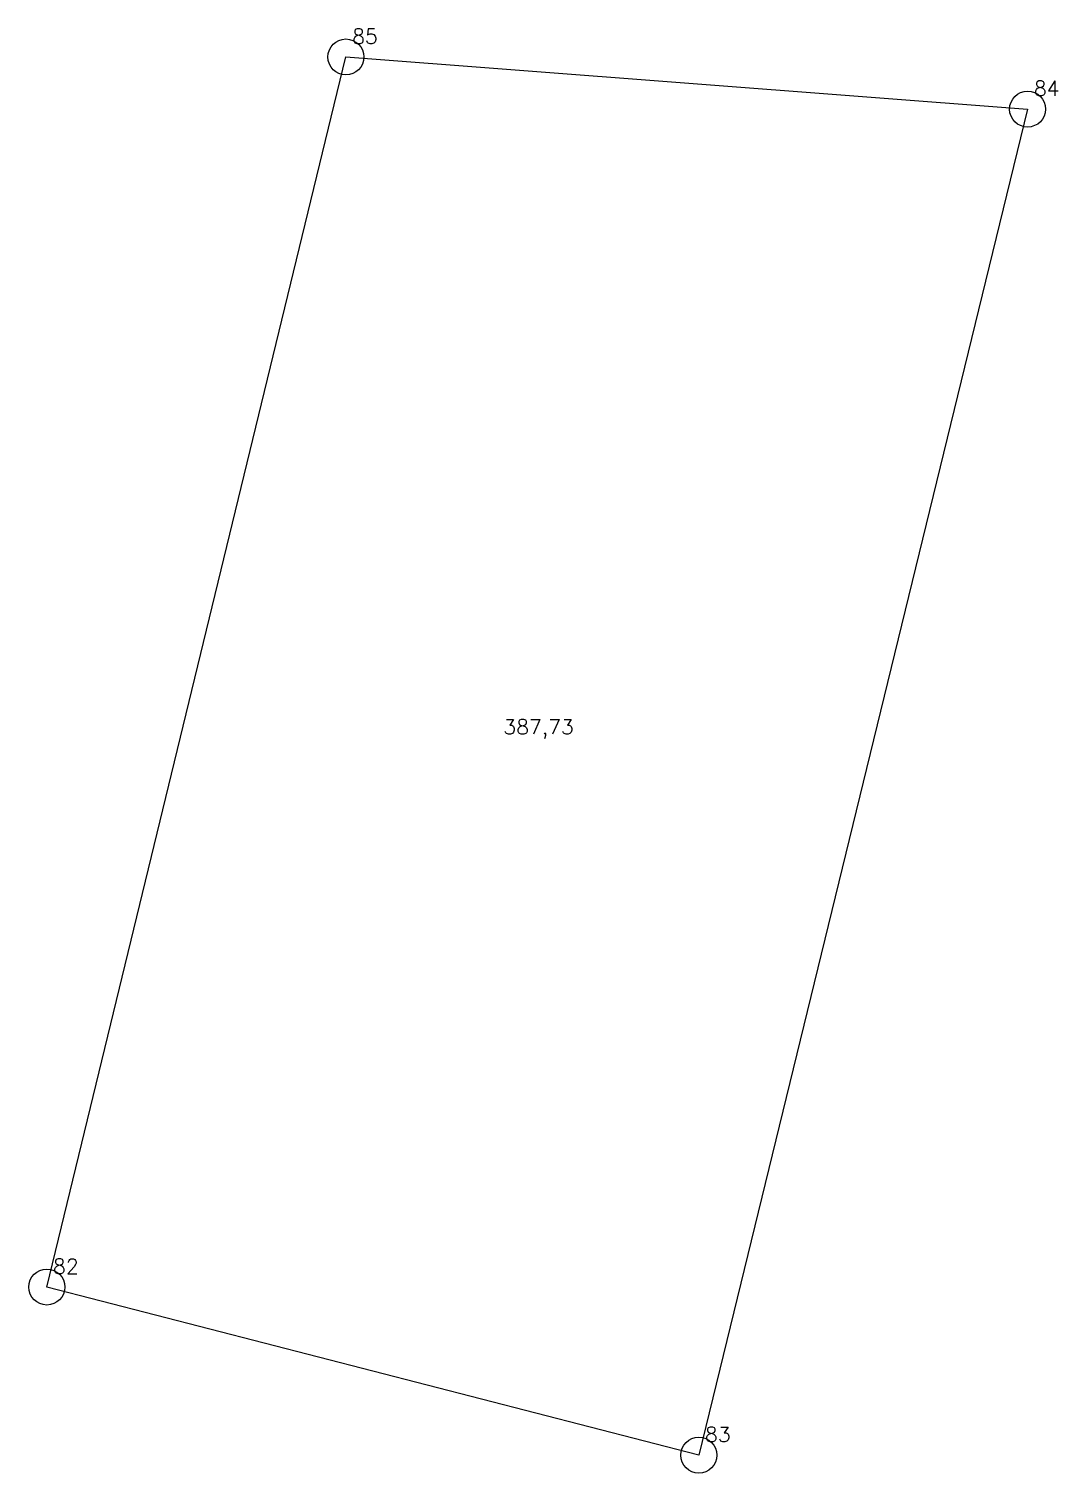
# Model space of a CAD drawing. Extents: x 1394909 to 1395116, y 359993 to 360198.
# Drawn here: x 1395094.36 to 1395115.81, y 360017.46 to 360047.55 of the extents above; entities that cross this region are included whole.
import ezdxf

# ---------------------------------------------------------------- set-up
doc = ezdxf.new("R2010")
doc.units = 0
doc.header["$PDMODE"] = 33
doc.header["$PDSIZE"] = 0.75
doc.layers.add('пробный', color=7, linetype='Continuous')
doc.styles.get("Standard").update_dxf_attribs({"font": 'simplex.shx'})

msp = doc.modelspace()

# ---------------------------------------------------------------- linework, layer by layer
at = {"layer": 'пробный', "color": 7, "lineweight": 20}
msp.add_lwpolyline([(1395094.734, 360021.337), (1395100.966, 360046.96), (1395115.171, 360045.875), (1395108.319, 360017.835), (1395094.734, 360021.337)], close=True, dxfattribs=at)
at = {"layer": 'пробный'}
for p in [(1395100.966, 360046.96), (1395115.171, 360045.875), (1395094.734, 360021.337), (1395108.319, 360017.835)]:
    msp.add_point(p, dxfattribs=at)

# ---------------------------------------------------------------- texts
at = {"layer": 'пробный', "color": 7}
for s, p in [('85', (1395101.095, 360047.234)), ('84', (1395115.3, 360046.149)), ('387,73', (1395104.247, 360032.85)), ('82', (1395094.863, 360021.611)), ('83', (1395108.448, 360018.109))]:
    msp.add_text(s, height=0.3111, dxfattribs=at).set_placement(p)

doc.saveas('drawing.dxf')
